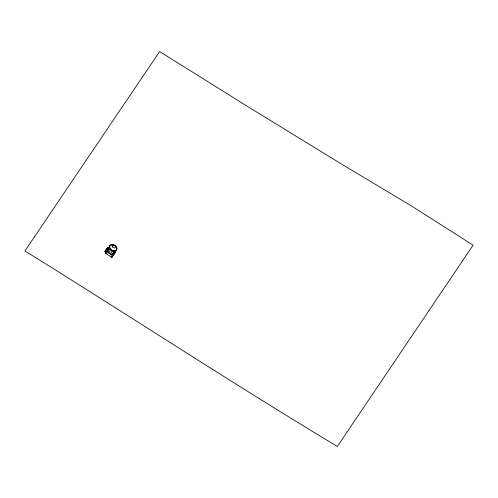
<?xml version="1.0" encoding="UTF-8"?>
<svg xmlns="http://www.w3.org/2000/svg" width="498" height="498" viewBox="0 0 498 498"><rect width="100%" height="100%" fill="white"/><g stroke="black" fill="none" stroke-linecap="round" stroke-linejoin="round"><path stroke-width="0.75" d="M108.776 249.623L108.807 247.861L109.653 246.703M104.873 251.733L105.122 251.303L106.074 251.926L105.819 252.374L104.873 251.733L106.149 249.71L107.107 250.332L106.858 250.762L105.906 250.133M105.227 251.253L107.5 247.861L108.433 248.421L108.191 248.851M106.323 249.56L107.475 247.799L108.52 248.583L109.604 248.309M106.883 248.795L107.126 248.365M107.145 248.44L106.927 248.925L107.475 247.799M107.282 250.183L107.643 249.504L106.684 248.882M107.444 250.158L108.639 248.427M107.842 249.417L108.085 248.988M111.552 244.898L110.512 245.209L109.66 246.367L107.711 249.791L107.805 251.322L108.813 252.835L110.469 253.912L112.324 254.266L113.886 253.806L116.681 249.23L113.886 253.806M108.265 249.031L109.84 246.379M107.805 251.322L109.753 247.911L109.66 246.367M108.813 252.835L110.761 249.423L109.759 247.904M110.469 253.912L112.417 250.5L114.272 250.849L115.835 250.388M112.324 254.266L114.272 250.855M111.826 257.373L115.131 252.474L111.826 257.373L105.283 253.109L107.643 249.504M114.857 252.1L115.829 250.724M108.433 248.421L110.12 248.153M106.311 251.509L108.608 248.278M113.295 252.567L114.982 251.888M113.855 254.217L110.793 254.316L108.303 252.691L105.283 253.109L106.429 251.446L105.47 250.824M108.589 248.203L110.151 248.303M112.691 244.86L115.58 246.174L116.588 247.687M110.768 249.417L112.417 250.5M108.639 248.521L115.181 252.785L114.559 250.955M106.566 249.131L107.524 249.759M106.441 249.305L107.4 249.934M106.006 249.996L106.964 250.619M105.632 250.513L106.584 251.135L106.342 251.565L105.383 250.942M115.25 252.785L114.64 251.104L114.733 252.642M107.313 249.952L108.303 252.691M110.793 254.316L111.838 257.354M34.468 236.824L24.9 251.004L32.856 255.872C132.717 317.954 231.078 382.433 331.805 443.12L337.333 446.438L473.1 245.19L412.195 206.402L340.395 163.375L248.701 107.157L159.634 51.562L34.468 236.824M110.095 248.826A3.978 2.882 29.7 0 0 116.557 249.89A3.978 2.882 29.7 0 0 112.872 244.667A3.978 2.882 29.7 0 0 110.095 248.826M112.536 246.971A1.774 1.282 29.7 0 0 115.412 247.444A1.774 1.282 29.7 0 0 113.768 245.122A1.774 1.282 29.7 0 0 112.536 246.971M110.052 248.9A3.978 2.882 29.7 0 0 116.513 249.965A3.978 2.882 29.7 0 0 112.828 244.742A3.978 2.882 29.7 0 0 110.052 248.9"/></g></svg>
